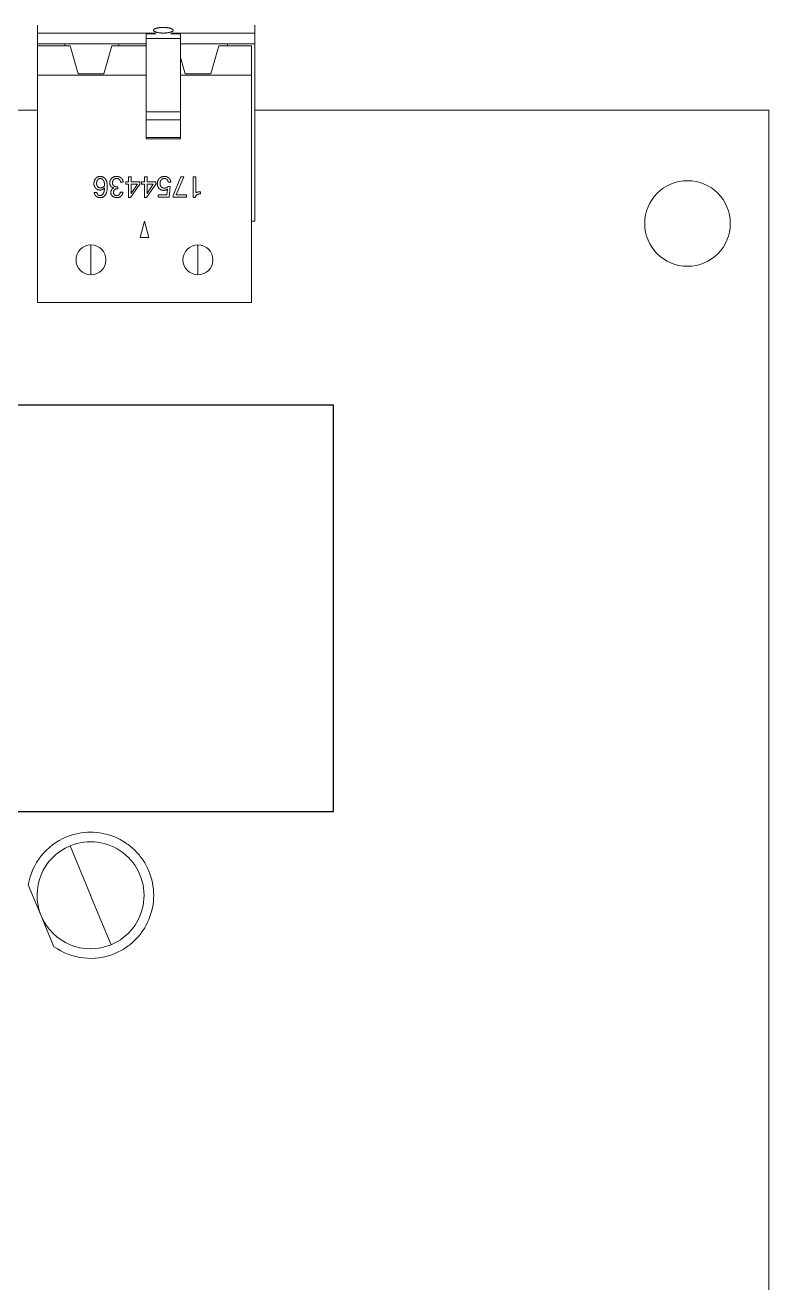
# Model space of a CAD drawing. Header units: millimetres. Extents: x -118 to 1430, y 370 to 641.
# Drawn here: x 463.5 to 498.3, y 498.8 to 557.5 of the extents above; entities that cross this region are included whole.
import ezdxf

# ---------------------------------------------------------------- set-up
doc = ezdxf.new("R2010")
doc.units = ezdxf.units.MM
doc.layers.add('TANGENT EDGES', color=7, linetype='Continuous', lineweight=0)
doc.layers.add('VISIBLE', color=7, linetype='Continuous', lineweight=0)

msp = doc.modelspace()

# ---------------------------------------------------------------- linework, layer by layer
msp.add_lwpolyline([(462.448, 539.779), (462.448, 520.779), (477.948, 520.779), (477.948, 539.779)], close=True)
at = {"layer": 'TANGENT EDGES'}
for p, q in [((469.188, 557.138), (469.636, 557.138)), ((470.34, 557.138), (470.788, 557.138)), ((469.188, 553.115), (470.788, 553.115)), ((469.188, 552.294), (470.788, 552.294)), ((466.608, 547.27), (466.608, 545.87)), ((471.608, 545.87), (471.608, 547.27)), ((466.584, 516.876), (465.631, 519.176)), ((467.546, 514.557), (466.592, 516.858))]:
    msp.add_line(p, q, dxfattribs=at)
for centre, radius, start, end in [((466.608, 546.57), 0.7, 90, 270), ((466.608, 546.57), 0.7, 270, 90), ((471.608, 546.57), 0.7, 90, 270), ((471.608, 546.57), 0.7, 270, 90), ((466.588, 516.867), 0.01, 112.52267, 292.52267), ((466.588, 516.867), 0.01, 292.52267, 112.52267)]:
    msp.add_arc(centre, radius, start, end, dxfattribs=at)
at = {"layer": 'VISIBLE'}
for p, q in [((464.108, 557.54), (464.108, 557.17)), ((474.268, 557.17), (474.268, 557.54)), ((469.606, 557.17), (464.108, 557.17)), ((464.108, 557.17), (464.108, 556.67)), ((469.188, 557.17), (469.188, 557.138)), ((469.188, 556.913), (469.188, 557.138)), ((469.188, 556.913), (469.188, 553.485)), ((469.188, 556.913), (470.788, 556.913)), ((474.268, 557.17), (470.369, 557.17)), ((470.788, 557.17), (470.788, 557.138)), ((470.788, 556.913), (470.788, 557.138)), ((470.788, 556.913), (470.788, 553.485)), ((474.268, 556.67), (474.268, 557.17)), ((464.108, 556.67), (464.108, 556.57)), ((465.393, 556.67), (464.108, 556.67)), ((465.633, 556.57), (464.108, 556.57)), ((464.108, 555.196), (464.108, 556.57)), ((465.393, 556.67), (467.903, 556.67)), ((465.393, 556.67), (465.393, 556.57)), ((466.003, 555.27), (465.633, 556.57)), ((467.213, 555.27), (467.583, 556.57)), ((469.188, 556.57), (467.583, 556.57)), ((469.188, 556.67), (467.903, 556.67)), ((467.903, 556.67), (467.903, 556.57)), ((470.788, 556.67), (472.983, 556.67)), ((472.213, 555.27), (472.583, 556.57)), ((474.108, 556.57), (472.583, 556.57)), ((472.983, 556.57), (472.983, 556.67)), ((474.268, 556.67), (472.983, 556.67)), ((474.108, 555.196), (474.108, 556.57)), ((474.268, 548.37), (474.268, 556.67)), ((470.788, 556.025), (471.003, 555.27)), ((464.108, 555.196), (469.188, 555.196)), ((464.108, 553.57), (464.108, 555.196)), ((466.003, 555.27), (467.213, 555.27)), ((470.788, 555.196), (474.108, 555.196)), ((471.003, 555.27), (472.213, 555.27)), ((474.108, 553.57), (474.108, 555.196)), ((458.69, 553.57), (464.108, 553.57)), ((464.108, 544.57), (464.108, 553.57)), ((469.188, 553.485), (469.188, 553.115)), ((469.188, 553.485), (470.788, 553.485)), ((470.788, 553.485), (470.788, 553.115)), ((474.108, 544.57), (474.108, 553.57)), ((474.268, 553.57), (498.289, 553.57)), ((498.289, 553.57), (498.289, 466.97)), ((469.188, 552.294), (469.188, 553.115)), ((470.788, 552.294), (470.788, 553.115)), ((469.188, 552.23), (469.188, 552.294)), ((469.188, 552.23), (470.788, 552.23)), ((470.788, 552.23), (470.788, 552.294)), ((468.362, 550.451), (468.485, 550.451)), ((468.362, 550.223), (468.362, 550.451)), ((468.485, 550.451), (468.485, 550.223)), ((469.104, 550.223), (469.104, 550.451)), ((469.104, 550.451), (469.227, 550.451)), ((469.227, 550.451), (469.227, 550.223)), ((470.456, 549.582), (470.804, 550.451)), ((470.941, 550.451), (470.585, 549.609)), ((470.804, 550.451), (470.941, 550.451)), ((471.38, 549.48), (471.38, 550.451)), ((471.38, 550.451), (471.502, 550.451)), ((471.502, 550.451), (471.502, 549.7)), ((466.76, 549.717), (466.887, 549.717)), ((467.822, 549.985), (467.868, 549.985)), ((467.868, 549.89), (467.841, 549.89)), ((467.868, 549.985), (467.868, 549.89)), ((467.974, 549.728), (468.1, 549.728)), ((468.113, 550.199), (467.986, 550.199)), ((468.233, 550.223), (468.362, 550.223)), ((468.233, 550.115), (468.233, 550.223)), ((468.362, 550.115), (468.233, 550.115)), ((468.362, 549.484), (468.362, 550.115)), ((468.893, 550.115), (468.458, 549.484)), ((468.485, 550.223), (468.893, 550.223)), ((468.485, 549.677), (468.778, 550.115)), ((468.485, 550.115), (468.485, 549.677)), ((468.778, 550.115), (468.485, 550.115)), ((468.893, 550.223), (468.893, 550.115)), ((468.975, 550.223), (469.104, 550.223)), ((468.975, 550.115), (468.975, 550.223)), ((469.104, 550.115), (468.975, 550.115)), ((469.104, 549.484), (469.104, 550.115)), ((469.635, 550.115), (469.2, 549.484)), ((469.227, 550.223), (469.635, 550.223)), ((469.227, 550.115), (469.227, 549.677)), ((469.227, 549.677), (469.52, 550.115)), ((469.52, 550.115), (469.227, 550.115)), ((469.635, 550.223), (469.635, 550.115)), ((470.16, 549.609), (470.181, 549.874)), ((470.209, 550), (470.306, 550)), ((470.34, 550.2), (470.213, 550.2)), ((470.306, 550), (470.265, 549.496)), ((471.732, 549.749), (471.732, 549.653)), ((468.458, 549.484), (468.362, 549.484)), ((469.2, 549.484), (469.104, 549.484)), ((469.754, 549.496), (469.754, 549.609)), ((469.754, 549.609), (470.16, 549.609)), ((470.265, 549.496), (469.754, 549.496)), ((470.456, 549.496), (470.456, 549.582)), ((471.074, 549.496), (470.456, 549.496)), ((470.585, 549.609), (471.074, 549.609)), ((471.074, 549.609), (471.074, 549.496)), ((471.474, 549.48), (471.38, 549.48)), ((468.907, 547.62), (469.108, 548.37)), ((469.309, 547.62), (469.108, 548.37)), ((474.108, 548.37), (474.268, 548.37)), ((468.907, 547.62), (469.309, 547.62)), ((474.108, 544.57), (464.108, 544.57)), ((463.679, 517.356), (464.279, 515.909)), ((464.279, 515.909), (464.879, 514.463))]:
    msp.add_line(p, q, dxfattribs=at)
msp.add_circle((494.489, 548.27), 2, dxfattribs=at)
for radius, start, end in [(2.95, 101.27267, 112.52267), (2.95, 90.02267, 101.27267), (2.95, 78.77267, 90.02267), (2.95, 56.27267, 78.77267), (2.95, 112.52267, 170.45889), (2.5, 112.52267, 292.52267), (2.5, 292.52267, 112.52267), (2.95, 45.02267, 56.27267), (2.95, 33.77267, 45.02267), (2.95, 11.27267, 33.77267), (2.95, 0.02267, 11.27267), (2.95, 348.77267, 0.02267), (2.95, 326.27267, 348.77267), (2.95, 315.02267, 326.27267), (2.95, 234.58646, 292.52267), (2.95, 292.52267, 303.77267), (2.95, 303.77267, 315.02267)]:
    msp.add_arc((466.588, 516.867), radius, start, end, dxfattribs=at)
for points, knots in [([(469.533, 557.284), (469.531, 557.289), (469.53, 557.293), (469.53, 557.297), (469.529, 557.302), (469.529, 557.307), (469.531, 557.312), (469.532, 557.317), (469.535, 557.322), (469.539, 557.328), (469.542, 557.333), (469.547, 557.338), (469.552, 557.343)], [0.6597773, 0.6597773, 0.6597773, 0.6597773, 0.7028642, 0.7028642, 0.7028642, 0.7568669, 0.7568669, 0.7568669, 0.8111794, 0.8111794, 0.8111794, 0.8654371, 0.8654371, 0.8654371, 0.8654371]), ([(469.552, 557.343), (469.556, 557.346), (469.56, 557.348), (469.564, 557.351), (469.568, 557.354), (469.572, 557.357), (469.577, 557.36), (469.582, 557.363), (469.587, 557.366), (469.593, 557.368), (469.598, 557.371), (469.604, 557.374), (469.611, 557.376), (469.617, 557.379), (469.623, 557.381), (469.63, 557.384), (469.637, 557.386), (469.644, 557.389), (469.652, 557.391), (469.666, 557.395), (469.682, 557.4), (469.699, 557.404)], [0.8611269, 0.8611269, 0.8611269, 0.8611269, 0.8938324, 0.8938324, 0.8938324, 0.9265792, 0.9265792, 0.9265792, 0.959467, 0.959467, 0.959467, 0.9924119, 0.9924119, 0.9924119, 1.0253249, 1.0253249, 1.0253249, 1.0581198, 1.0581198, 1.0581198, 1.1235306, 1.1235306, 1.1235306, 1.1235306]), ([(469.699, 557.404), (469.71, 557.406), (469.72, 557.408), (469.731, 557.41), (469.742, 557.412), (469.753, 557.414), (469.764, 557.416), (469.775, 557.418), (469.787, 557.42), (469.799, 557.421), (469.81, 557.423), (469.823, 557.424), (469.835, 557.425), (469.847, 557.427), (469.859, 557.428), (469.872, 557.429), (469.884, 557.43), (469.897, 557.43), (469.91, 557.431), (469.923, 557.432), (469.936, 557.432), (469.949, 557.432), (469.962, 557.433), (469.975, 557.433), (469.988, 557.433)], [1.1221288, 1.1221288, 1.1221288, 1.1221288, 1.1611473, 1.1611473, 1.1611473, 1.2000646, 1.2000646, 1.2000646, 1.2390162, 1.2390162, 1.2390162, 1.2780027, 1.2780027, 1.2780027, 1.316905, 1.316905, 1.316905, 1.3558904, 1.3558904, 1.3558904, 1.394915, 1.394915, 1.394915, 1.4338398, 1.4338398, 1.4338398, 1.4338398]), ([(469.988, 557.433), (470, 557.433), (470.011, 557.433), (470.023, 557.432), (470.035, 557.432), (470.047, 557.432), (470.059, 557.431), (470.071, 557.431), (470.083, 557.43), (470.094, 557.429), (470.106, 557.428), (470.117, 557.428), (470.129, 557.426), (470.14, 557.425), (470.151, 557.424), (470.162, 557.423), (470.173, 557.422), (470.184, 557.42), (470.195, 557.419), (470.206, 557.417), (470.216, 557.415), (470.226, 557.414), (470.236, 557.412), (470.246, 557.41), (470.256, 557.408), (470.266, 557.406), (470.275, 557.404), (470.284, 557.402), (470.293, 557.399), (470.302, 557.397), (470.311, 557.395), (470.319, 557.392), (470.327, 557.39), (470.335, 557.387), (470.343, 557.385), (470.35, 557.382), (470.357, 557.379), (470.365, 557.376), (470.371, 557.373), (470.378, 557.371), (470.384, 557.368), (470.39, 557.365), (470.395, 557.362), (470.401, 557.358), (470.406, 557.355), (470.41, 557.352), (470.415, 557.349), (470.419, 557.346), (470.423, 557.343)], [1.4329539, 1.4329539, 1.4329539, 1.4329539, 1.4688088, 1.4688088, 1.4688088, 1.5047575, 1.5047575, 1.5047575, 1.5406875, 1.5406875, 1.5406875, 1.5764951, 1.5764951, 1.5764951, 1.6123262, 1.6123262, 1.6123262, 1.6481983, 1.6481983, 1.6481983, 1.6840015, 1.6840015, 1.6840015, 1.7198212, 1.7198212, 1.7198212, 1.7556962, 1.7556962, 1.7556962, 1.7915158, 1.7915158, 1.7915158, 1.827353, 1.827353, 1.827353, 1.8633412, 1.8633412, 1.8633412, 1.899371, 1.899371, 1.899371, 1.9353274, 1.9353274, 1.9353274, 1.9711343, 1.9711343, 1.9711343, 2.0070686, 2.0070686, 2.0070686, 2.0070686]), ([(470.423, 557.343), (470.429, 557.338), (470.433, 557.333), (470.437, 557.328), (470.44, 557.322), (470.443, 557.317), (470.444, 557.312), (470.447, 557.303), (470.446, 557.294), (470.442, 557.284)], [2.0048581, 2.0048581, 2.0048581, 2.0048581, 2.0591781, 2.0591781, 2.0591781, 2.1134097, 2.1134097, 2.1134097, 2.2105486, 2.2105486, 2.2105486, 2.2105486]), ([(469.988, 557.17), (469.97, 557.17), (469.952, 557.171), (469.934, 557.171), (469.916, 557.172), (469.898, 557.173), (469.881, 557.174), (469.846, 557.176), (469.812, 557.18), (469.779, 557.185), (469.747, 557.189), (469.717, 557.195), (469.69, 557.202), (469.676, 557.205), (469.663, 557.209), (469.651, 557.212), (469.639, 557.216), (469.627, 557.22), (469.617, 557.224), (469.606, 557.229), (469.596, 557.233), (469.588, 557.237), (469.579, 557.242), (469.571, 557.247), (469.564, 557.251), (469.557, 557.256), (469.551, 557.261), (469.546, 557.266), (469.542, 557.271), (469.538, 557.276), (469.535, 557.281), (469.534, 557.282), (469.534, 557.283), (469.533, 557.284)], [0, 0, 0, 0, 0.054, 0.054, 0.054, 0.1081119, 0.1081119, 0.1081119, 0.2160335, 0.2160335, 0.2160335, 0.3239429, 0.3239429, 0.3239429, 0.3778641, 0.3778641, 0.3778641, 0.4319972, 0.4319972, 0.4319972, 0.4862463, 0.4862463, 0.4862463, 0.5402406, 0.5402406, 0.5402406, 0.5943776, 0.5943776, 0.5943776, 0.6487161, 0.6487161, 0.6487161, 0.6597773, 0.6597773, 0.6597773, 0.6597773]), ([(470.442, 557.284), (470.441, 557.283), (470.441, 557.282), (470.44, 557.281), (470.438, 557.276), (470.434, 557.271), (470.429, 557.266), (470.424, 557.261), (470.418, 557.256), (470.411, 557.251), (470.404, 557.247), (470.396, 557.242), (470.388, 557.237), (470.379, 557.233), (470.369, 557.229), (470.358, 557.224), (470.348, 557.22), (470.336, 557.216), (470.324, 557.212), (470.312, 557.209), (470.299, 557.205), (470.285, 557.202), (470.271, 557.198), (470.257, 557.195), (470.242, 557.192), (470.235, 557.191), (470.227, 557.19), (470.219, 557.188), (470.211, 557.187), (470.204, 557.186), (470.196, 557.185), (470.18, 557.182), (470.163, 557.18), (470.146, 557.178), (470.138, 557.177), (470.129, 557.177), (470.121, 557.176), (470.112, 557.175), (470.103, 557.174), (470.095, 557.174), (470.077, 557.173), (470.059, 557.172), (470.041, 557.171), (470.024, 557.171), (470.006, 557.17), (469.988, 557.17)], [2.2105486, 2.2105486, 2.2105486, 2.2105486, 2.2216247, 2.2216247, 2.2216247, 2.2759317, 2.2759317, 2.2759317, 2.3299268, 2.3299268, 2.3299268, 2.3840773, 2.3840773, 2.3840773, 2.4384124, 2.4384124, 2.4384124, 2.4925399, 2.4925399, 2.4925399, 2.5464815, 2.5464815, 2.5464815, 2.6005234, 2.6005234, 2.6005234, 2.6274693, 2.6274693, 2.6274693, 2.6544262, 2.6544262, 2.6544262, 2.70843, 2.70843, 2.70843, 2.7353823, 2.7353823, 2.7353823, 2.7623324, 2.7623324, 2.7623324, 2.816373, 2.816373, 2.816373, 2.8702953, 2.8702953, 2.8702953, 2.8702953])]:
    msp.add_open_spline(points, degree=3, knots=knots, dxfattribs=at)
for points in [[(466.744, 550.14), (466.744, 550.276), (466.826, 550.371)], [(466.826, 550.371), (466.908, 550.467), (467.043, 550.467)], [(466.919, 550.307), (466.871, 550.243), (466.871, 550.148)], [(467.045, 550.371), (466.966, 550.371), (466.919, 550.307)], [(467.043, 550.467), (467.198, 550.467), (467.284, 550.347)], [(467.19, 550.283), (467.136, 550.371), (467.045, 550.371)], [(467.246, 550.031), (467.244, 550.195), (467.19, 550.283)], [(467.284, 550.347), (467.369, 550.228), (467.369, 550.004)], [(467.487, 550.169), (467.487, 550.302), (467.577, 550.384)], [(467.577, 550.384), (467.668, 550.467), (467.802, 550.467)], [(467.665, 550.315), (467.614, 550.26), (467.614, 550.172)], [(467.802, 550.371), (467.716, 550.371), (467.665, 550.315)], [(467.802, 550.467), (467.937, 550.467), (468.022, 550.393)], [(467.938, 550.32), (467.89, 550.371), (467.802, 550.371)], [(467.986, 550.199), (467.986, 550.269), (467.938, 550.32)], [(468.022, 550.393), (468.106, 550.32), (468.113, 550.199)], [(469.708, 550.126), (469.708, 550.273), (469.797, 550.37)], [(469.797, 550.37), (469.886, 550.467), (470.034, 550.467)], [(469.89, 550.303), (469.835, 550.236), (469.835, 550.138)], [(470.034, 550.371), (469.945, 550.371), (469.89, 550.303)], [(470.034, 550.467), (470.155, 550.467), (470.241, 550.4)], [(470.153, 550.329), (470.103, 550.371), (470.034, 550.371)], [(470.213, 550.2), (470.203, 550.287), (470.153, 550.329)], [(470.241, 550.4), (470.326, 550.333), (470.34, 550.2)], [(466.826, 549.919), (466.744, 550.006), (466.744, 550.14)], [(466.851, 549.54), (466.776, 549.6), (466.76, 549.717)], [(467.029, 549.832), (466.909, 549.832), (466.826, 549.919)], [(466.871, 550.148), (466.871, 550.052), (466.92, 549.99)], [(466.887, 549.717), (466.903, 549.576), (467.039, 549.576)], [(466.92, 549.99), (466.968, 549.928), (467.049, 549.928)], [(467.245, 549.935), (467.151, 549.832), (467.029, 549.832)], [(467.369, 550.004), (467.369, 549.48), (467.033, 549.48)], [(467.049, 549.928), (467.15, 549.928), (467.246, 550.031)], [(467.181, 549.669), (467.236, 549.762), (467.245, 549.935)], [(467.534, 550.015), (467.487, 550.081), (467.487, 550.169)], [(467.669, 549.927), (467.581, 549.949), (467.534, 550.015)], [(467.535, 549.728), (467.535, 549.789), (467.568, 549.843)], [(467.611, 549.549), (467.535, 549.619), (467.535, 549.728)], [(467.568, 549.843), (467.601, 549.898), (467.669, 549.927)], [(467.614, 550.172), (467.614, 550.082), (467.667, 550.034)], [(467.841, 549.89), (467.662, 549.89), (467.662, 549.725)], [(467.662, 549.725), (467.662, 549.653), (467.701, 549.614)], [(467.667, 550.034), (467.72, 549.985), (467.822, 549.985)], [(467.811, 549.576), (467.957, 549.576), (467.974, 549.728)], [(468.1, 549.728), (468.087, 549.607), (468.008, 549.543)], [(469.796, 549.902), (469.708, 549.986), (469.708, 550.126)], [(470.004, 549.817), (469.885, 549.817), (469.796, 549.902)], [(469.835, 550.138), (469.835, 550.037), (469.891, 549.979)], [(469.891, 549.979), (469.947, 549.921), (470.036, 549.921)], [(470.181, 549.874), (470.111, 549.817), (470.004, 549.817)], [(470.036, 549.921), (470.139, 549.921), (470.209, 550)], [(471.502, 549.7), (471.576, 549.749), (471.732, 549.749)], [(467.033, 549.48), (466.925, 549.48), (466.851, 549.54)], [(467.039, 549.576), (467.127, 549.576), (467.181, 549.669)], [(467.814, 549.48), (467.686, 549.48), (467.611, 549.549)], [(467.701, 549.614), (467.74, 549.576), (467.811, 549.576)], [(468.008, 549.543), (467.929, 549.48), (467.814, 549.48)], [(471.732, 549.653), (471.507, 549.653), (471.474, 549.48)]]:
    msp.add_open_spline(points, degree=2, dxfattribs=at)

doc.saveas('drawing.dxf')
